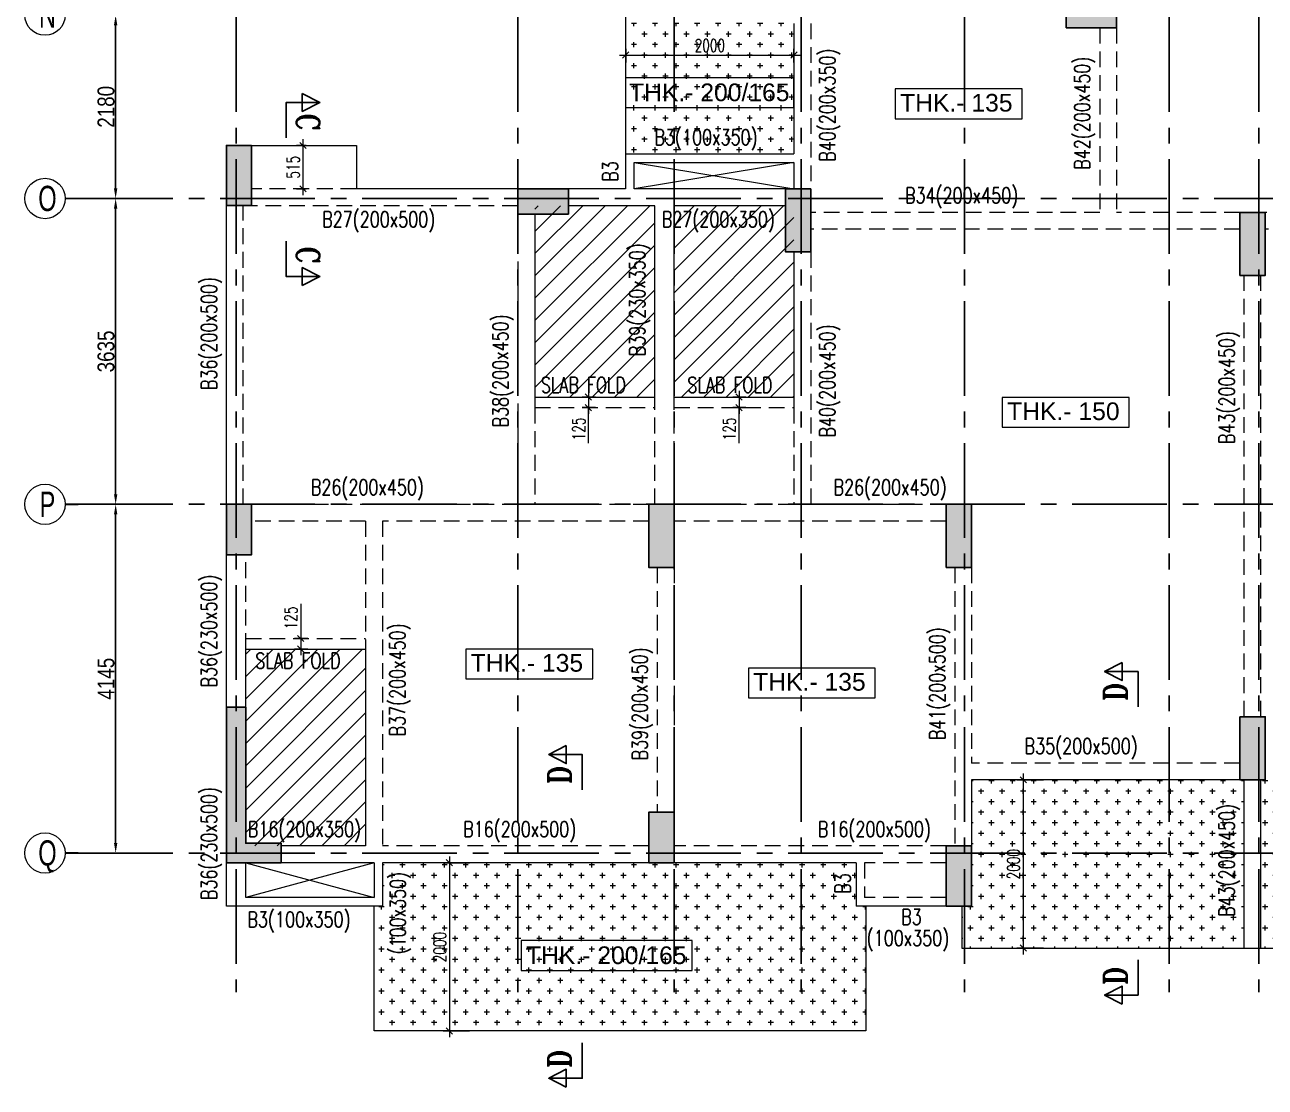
# Model space of a CAD drawing. Header units: millimetres. Extents: x 1255966 to 1543449, y 318653 to 465396.
# Drawn here: x 1363246 to 1377986, y 333424 to 346053 of the extents above; entities that cross this region are included whole.
import ezdxf
from ezdxf.enums import TextEntityAlignment as Align

# ---------------------------------------------------------------- set-up
doc = ezdxf.new("R2010")
doc.units = ezdxf.units.MM
doc.header["$LTSCALE"] = 500
doc.header["$MEASUREMENT"] = 0
doc.header["$PDMODE"] = 34
doc.linetypes.add('HIDDEN', pattern=[0.375, 0.25, -0.125])
doc.linetypes.add('Site$0$CENTER2', pattern=[1.125, 0.75, -0.125, 0.125, -0.125])
doc.layers.get('Defpoints').update_dxf_attribs({"lineweight": 0})
for name, color, linetype in [('3BEAM NO', 6, 'Continuous'), ('GRID', 7, 'Continuous'), ('GRID DIM', 7, 'Continuous'), ('S-COLUMN-HATCH', 253, 'Continuous'), ('S-FRAMING PLAN', 4, 'Continuous'), ('sec', 31, 'Continuous'), ('T BEAM N', 3, 'Continuous'), ('TEXT-20', 3, 'Continuous'), ('TOWER AREA COLUMN.', 6, 'Continuous')]:
    doc.layers.add(name, color=color, linetype=linetype)
for name, color, linetype, lineweight in [('CALL', 1, 'Continuous', 18), ('CUT OUT', 1, 'Continuous', 13), ('dim-M', 1, 'Continuous', 15), ('GRID NO.', 7, 'Continuous', 20), ('HATCH', 1, 'Continuous', 5), ('TEXT 01', 3, 'Continuous', 15), ('TOWER AREA BEAM..', 3, 'Continuous', 20), ('TOWER COL HATCH', 253, 'Continuous', 20)]:
    doc.layers.add(name, color=color, linetype=linetype, lineweight=lineweight)
doc.layers.add('STAIR', color=7, linetype='Continuous', true_color=0x3f4f7f)
doc.styles.add('2MM', font='romans.shx', dxfattribs={"width": 0.7})
doc.styles.add('ABHI', font='arial.ttf')
doc.styles.add('D50', font='arial.ttf', dxfattribs={"width": 0.8})
doc.styles.add('RT', font='romant.shx', dxfattribs={"height": 8})
doc.styles.add('S-T', font='romans.shx')
doc.dimstyles.new('INNER DIM', dxfattribs={"dimtxt": 200, "dimasz": 120, "dimexe": 25, "dimexo": 25, "dimgap": 12, "dimtad": 1, "dimdec": 0, "dimrnd": 5, "dimzin": 0, "dimdsep": 46, "dimtxsty": 'D50', "dimcen": 0.09, "dimdle": 25, "dimclrt": 6, "dimadec": 0, "dimazin": 0, "dimtfac": 1, "dimtdec": 0, "dimtofl": 0, "dimtmove": 1, "dimatfit": 3, "dimfxl": 75, "dimtolj": 1, "dimtzin": 0, "dimarcsym": 0})
doc.dimstyles.new('RAJESH', dxfattribs={"dimtxt": 200, "dimasz": 180, "dimexe": 100, "dimexo": 250, "dimgap": 50, "dimtad": 2, "dimdec": 0, "dimzin": 1, "dimdsep": 46, "dimtxsty": '2MM', "dimblk": 'OBLIQUE', "dimcen": 0, "dimdle": 100, "dimclrd": 1, "dimclre": 1, "dimclrt": 3, "dimadec": 0, "dimazin": 0, "dimtfac": 1, "dimtdec": 0, "dimtix": 1, "dimtmove": 2, "dimatfit": 3, "dimfxl": 1, "dimtolj": 1, "dimlwd": -1, "dimarcsym": 0})
pattern_1 = [(90, (-1381890.62, -304839.69), (-125, 125), [62.5, -187.5]), (180, (-1381859.37, -304808.44), (-125, -125), [62.5, -187.5])]
pattern_2 = [(45, (-1381890.62, -304839.69), (-132.582521, 132.582521), [])]

# ---------------------------------------------------------------- blocks, each defined once
blk = doc.blocks.new('A$Ca8bcdc7a')
at = {"layer": 'HATCH', "ltscale": 10}
h = blk.add_hatch(dxfattribs=at)
h.set_pattern_fill('CROSS', color=1, scale=500, angle=90)
h.set_pattern_definition(pattern_1)
h.paths.add_polyline_path([(-9505, -11460), (-11505, -11460), (-11505, -13010), (-9505, -13010)])
h = blk.add_hatch(dxfattribs=at)
h.set_pattern_fill('ANSI31', color=1, scale=1500)
h.set_pattern_definition(pattern_2)
h.paths.add_polyline_path([(-11160, -13625), (-12585, -13625), (-12585, -15900), (-11160, -15900)])
h = blk.add_hatch(dxfattribs=at)
h.set_pattern_fill('ANSI31', color=1, scale=1500)
h.set_pattern_definition(pattern_2)
h.paths.add_polyline_path([(-9505, -13625), (-10930, -13625), (-10930, -14175), (-10930, -15900), (-9505, -15900)])
h = blk.add_hatch(dxfattribs=at)
h.set_pattern_fill('ANSI31', color=1, scale=1500)
h.set_pattern_definition(pattern_2)
h.paths.add_polyline_path([(-16020, -21235), (-14595, -21235), (-14595, -18895), (-16020, -18895)])
h = blk.add_hatch(dxfattribs=at)
h.set_pattern_fill('CROSS', color=1, scale=500, angle=90)
h.set_pattern_definition(pattern_1)
h.paths.add_polyline_path([(-4155, -20450), (-4205, -20450), (-7395, -20450), (-7395, -21200), (-7395, -21950), (-7510, -21950), (-7510, -22450), (-4155, -22450)])
h = blk.add_hatch(dxfattribs=at)
h.set_pattern_fill('CROSS', color=1, scale=500, angle=90)
h.set_pattern_definition(pattern_1)
h.paths.add_polyline_path([(-715, -21235), (-715, -20450), (-3955, -20450), (-3955, -22450), (-600, -22450), (-600, -21950), (-715, -21950)])
h = blk.add_hatch(dxfattribs=at)
h.set_pattern_fill('CROSS', color=1, scale=500, angle=90)
h.set_pattern_definition(pattern_1)
h.paths.add_polyline_path([(-14395, -21435), (-14395, -21950), (-14495, -21950), (-14495, -23435), (-8650, -23435), (-8650, -21950), (-8765, -21950), (-8765, -21435), (-10930, -21435), (-11230, -21435)])
at = {"layer": 'CUT OUT', "color": 1, "ltscale": 10}
for p, q in [((-9505, -13110), (-11405, -13425)), ((-11405, -13110), (-9505, -13425)), ((-16020, -21435), (-14495, -21850)), ((-14495, -21435), (-16020, -21850))]:
    blk.add_line(p, q, dxfattribs=at)
at = {"layer": 'S-FRAMING PLAN', "color": 3, "linetype": 'ByBlock', "lineweight": 20, "ltscale": 10}
for p, q in [((-11505, -9710), (-11505, -13425)), ((-9505, -11460), (-9505, -13010)), ((-11505, -13010), (-9505, -13010)), ((-11405, -13110), (-9505, -13110)), ((-11405, -13425), (-11405, -13110)), ((-9505, -13110), (-9505, -13425)), ((-12785, -13425), (-14705, -13425)), ((-11505, -13425), (-12182, -13425)), ((-9605, -13425), (-11405, -13425)), ((-16250, -17175), (-16250, -13625)), ((-11160, -13625), (-12182, -13625)), ((-11160, -15900), (-11160, -13625)), ((-10930, -15900), (-10930, -13625)), ((-9605, -13625), (-10930, -13625)), ((-12585, -13725), (-12585, -16025)), ((-9505, -14175), (-9505, -16025)), ((-12585, -15900), (-11160, -15900)), ((-10930, -15900), (-9505, -15900)), ((-16250, -19585), (-16250, -17775)), ((-16020, -18895), (-14595, -18895)), ((-16020, -19585), (-16020, -18895)), ((-14595, -18895), (-14595, -21235)), ((-4205, -20450), (-7395, -20450)), ((-7395, -20450), (-7395, -21235)), ((-4155, -22450), (-4155, -20450)), ((-3955, -22450), (-3955, -20450)), ((-14595, -21235), (-15600, -21235)), ((-16250, -21950), (-16250, -21435)), ((-16020, -21850), (-16020, -21435)), ((-14495, -21435), (-15600, -21435)), ((-14495, -21435), (-14495, -21850)), ((-14395, -21435), (-14395, -21950)), ((-11230, -21435), (-14395, -21435)), ((-8765, -21435), (-10930, -21435)), ((-8765, -21435), (-8765, -21950)), ((-14395, -21950), (-16250, -21950)), ((-14495, -21850), (-16020, -21850)), ((-7695, -21950), (-8765, -21950))]:
    blk.add_line(p, q, dxfattribs=at)
for points in [[(-15950, -12910), (-14705, -12910), (-14705, -13425)], [(-8650, -21950), (-8650, -23435), (-14495, -23435), (-14495, -21950)], [(-7510, -21950), (-7510, -22450), (-600, -22450), (-600, -21950)]]:
    blk.add_lwpolyline(points, dxfattribs=at)
at = {"layer": 'TOWER AREA BEAM..', "color": 3, "linetype": 'HIDDEN', "ltscale": 1.5}
for p, q in [((-9305, -11460), (-9305, -13425)), ((-5870, -11510), (-5870, -13705)), ((-5670, -11510), (-5670, -13705)), ((-14705, -13425), (-15950, -13425)), ((-16050, -17175), (-16050, -13625)), ((-12785, -13625), (-15950, -13625)), ((-5870, -13705), (-9305, -13705)), ((-4205, -13705), (-5670, -13705)), ((-2480, -13705), (-3905, -13705)), ((-12785, -13725), (-12785, -17175)), ((-4205, -13905), (-9305, -13905)), ((1195, -13905), (-3905, -13905)), ((-9305, -14175), (-9305, -17175)), ((-4155, -19700), (-4155, -14455)), ((-3955, -19700), (-3955, -14455)), ((-11160, -17175), (-11160, -15900)), ((-10930, -17175), (-10930, -15900)), ((-12585, -16025), (-11160, -16025)), ((-12585, -16025), (-12585, -17175)), ((-10930, -16025), (-9505, -16025)), ((-9505, -16025), (-9505, -17175)), ((-12785, -17175), (-15950, -17175)), ((-11230, -17175), (-12585, -17175)), ((-9505, -17175), (-10930, -17175)), ((-7695, -17175), (-9305, -17175)), ((-14595, -17375), (-15950, -17375)), ((-14595, -17375), (-14595, -18895)), ((-14395, -17375), (-14395, -21235)), ((-11230, -17375), (-14395, -17375)), ((-7695, -17375), (-10930, -17375)), ((-16020, -18895), (-16020, -17775)), ((-11130, -17925), (-11130, -20835)), ((-10930, -17925), (-10930, -20835)), ((-7595, -17925), (-7595, -21235)), ((-7395, -17925), (-7395, -20250)), ((-16020, -18770), (-14595, -18770)), ((-4205, -20250), (-7395, -20250)), ((-11230, -21235), (-14395, -21235)), ((-7695, -21235), (-10930, -21235)), ((-8665, -21435), (-8665, -21850)), ((-7695, -21435), (-8665, -21435)), ((-7695, -21850), (-8665, -21850))]:
    blk.add_line(p, q, dxfattribs=at)
blk = doc.blocks.new('GRID MARK')
at = {"layer": 'GRID NO.', "const_width": 50}
blk.add_lwpolyline([(0, -541), (0, -891)], dxfattribs=at)
at = {"layer": 'GRID NO.'}
blk.add_circle((0, 0), 541, dxfattribs=at)
at = {"layer": 'GRID NO.', "style": 'D50', "width": 0.8}
blk.add_attdef('Y1', text='', height=500, dxfattribs=at).set_placement((-33, -267), align=Align.CENTER)
blk = doc.blocks.new('*D66')
at = {"layer": 'Defpoints', "color": 0, "linetype": 'Continuous', "transparency": 16777216}
for p in [(1364447, 235324), (1364325, 233144), (1364447, 233144)]:
    blk.add_point(p, dxfattribs=at)
at = {"layer": 'GRID DIM', "color": 0, "linetype": 'Continuous', "lineweight": -2, "transparency": 16777216}
for p, q in [((1364422, 235324), (1364300, 235324)), ((1364422, 233144), (1364300, 233144))]:
    blk.add_line(p, q, dxfattribs=at)
at = {"layer": 'GRID DIM', "linetype": 'Continuous', "lineweight": -2, "transparency": 16777216}
blk.add_line((1364325, 235204), (1364325, 233264), dxfattribs=at)
at = {"layer": 'GRID DIM', "linetype": 'Continuous', "transparency": 16777216}
for points in [[(1364305, 235204), (1364345, 235204), (1364325, 235324)], [(1364305, 233264), (1364345, 233264), (1364325, 233144)]]:
    blk.add_solid(points, dxfattribs=at)
at = {"layer": 'GRID DIM', "linetype": 'Continuous', "transparency": 16777216, "insert": (1364211, 234234), "char_height": 200, "attachment_point": 5, "rotation": 90, "style": 'D50'}
blk.add_mtext('\\A1;2180', dxfattribs=at)
blk = doc.blocks.new('*D67')
at = {"layer": 'Defpoints', "color": 0, "linetype": 'Continuous', "transparency": 16777216}
for p in [(1364447, 233144), (1364325, 229509), (1364447, 229509)]:
    blk.add_point(p, dxfattribs=at)
at = {"layer": 'GRID DIM', "color": 0, "linetype": 'Continuous', "lineweight": -2, "transparency": 16777216}
for p, q in [((1364422, 233144), (1364300, 233144)), ((1364422, 229509), (1364300, 229509))]:
    blk.add_line(p, q, dxfattribs=at)
at = {"layer": 'GRID DIM', "linetype": 'Continuous', "lineweight": -2, "transparency": 16777216}
blk.add_line((1364325, 233024), (1364325, 229629), dxfattribs=at)
at = {"layer": 'GRID DIM', "linetype": 'Continuous', "transparency": 16777216}
for points in [[(1364305, 233024), (1364345, 233024), (1364325, 233144)], [(1364305, 229629), (1364345, 229629), (1364325, 229509)]]:
    blk.add_solid(points, dxfattribs=at)
at = {"layer": 'GRID DIM', "linetype": 'Continuous', "transparency": 16777216, "insert": (1364211, 231326), "char_height": 200, "attachment_point": 5, "rotation": 90, "style": 'D50'}
blk.add_mtext('\\A1;3635', dxfattribs=at)
blk = doc.blocks.new('*D68')
at = {"layer": 'Defpoints', "color": 0, "linetype": 'Continuous', "transparency": 16777216}
for p in [(1364447, 229509), (1364325, 225364), (1364447, 225364)]:
    blk.add_point(p, dxfattribs=at)
at = {"layer": 'GRID DIM', "color": 0, "linetype": 'Continuous', "lineweight": -2, "transparency": 16777216}
for p, q in [((1364422, 229509), (1364300, 229509)), ((1364422, 225364), (1364300, 225364))]:
    blk.add_line(p, q, dxfattribs=at)
at = {"layer": 'GRID DIM', "linetype": 'Continuous', "lineweight": -2, "transparency": 16777216}
blk.add_line((1364325, 229389), (1364325, 225484), dxfattribs=at)
at = {"layer": 'GRID DIM', "linetype": 'Continuous', "transparency": 16777216}
for points in [[(1364305, 229389), (1364345, 229389), (1364325, 229509)], [(1364305, 225484), (1364345, 225484), (1364325, 225364)]]:
    blk.add_solid(points, dxfattribs=at)
at = {"layer": 'GRID DIM', "linetype": 'Continuous', "transparency": 16777216, "insert": (1364211, 227436), "char_height": 200, "attachment_point": 5, "rotation": 90, "style": 'D50'}
blk.add_mtext('\\A1;4145', dxfattribs=at)
blk = doc.blocks.new('_Oblique')
at = {"color": 0, "linetype": 'ByBlock', "lineweight": -2}
blk.add_line((-0.5, -0.5), (0.5, 0.5), dxfattribs=at)
blk = doc.blocks.new('*D71')
at = {"layer": 'Defpoints', "color": 0, "ltscale": 100, "transparency": 16777216}
for p in [(1370066, 341628), (1369943, 341503), (1370066, 341503)]:
    blk.add_point(p, dxfattribs=at)
at = {"layer": 'dim-M', "color": 1, "ltscale": 100, "transparency": 16777216}
for p, q in [((1369943, 341703), (1369943, 341428)), ((1369943, 341081), (1369943, 341503))]:
    blk.add_line(p, q, dxfattribs=at)
at = {"layer": 'dim-M', "color": 1, "lineweight": -2, "ltscale": 100, "transparency": 16777216}
for p, q in [((1370026, 341628), (1369868, 341628)), ((1370026, 341503), (1369868, 341503))]:
    blk.add_line(p, q, dxfattribs=at)
at = {"layer": 'dim-M', "color": 1, "ltscale": 100, "transparency": 16777216, "xscale": 75, "yscale": 75, "zscale": 75}
for p, rotation in [((1369943, 341628), 90), ((1369943, 341503), 270)]:
    blk.add_blockref('_Oblique', p, dxfattribs=dict(at, rotation=rotation))
at = {"layer": 'dim-M', "color": 3, "ltscale": 100, "transparency": 16777216, "insert": (1369828, 341249), "char_height": 150, "attachment_point": 5, "rotation": 90, "style": '2MM'}
blk.add_mtext('\\A1;125', dxfattribs=at)
blk = doc.blocks.new('*D72')
at = {"layer": 'Defpoints', "color": 0, "ltscale": 100, "transparency": 16777216}
for p in [(1371855, 341628), (1371733, 341503), (1371855, 341503)]:
    blk.add_point(p, dxfattribs=at)
at = {"layer": 'dim-M', "color": 1, "ltscale": 100, "transparency": 16777216}
for p, q in [((1371733, 341703), (1371733, 341428)), ((1371733, 341081), (1371733, 341503))]:
    blk.add_line(p, q, dxfattribs=at)
at = {"layer": 'dim-M', "color": 1, "lineweight": -2, "ltscale": 100, "transparency": 16777216}
for p, q in [((1371815, 341628), (1371658, 341628)), ((1371815, 341503), (1371658, 341503))]:
    blk.add_line(p, q, dxfattribs=at)
at = {"layer": 'dim-M', "color": 1, "ltscale": 100, "transparency": 16777216, "xscale": 75, "yscale": 75, "zscale": 75}
for p, rotation in [((1371733, 341628), 90), ((1371733, 341503), 270)]:
    blk.add_blockref('_Oblique', p, dxfattribs=dict(at, rotation=rotation))
at = {"layer": 'dim-M', "color": 3, "ltscale": 100, "transparency": 16777216, "insert": (1371618, 341249), "char_height": 150, "attachment_point": 5, "rotation": 90, "style": '2MM'}
blk.add_mtext('\\A1;125', dxfattribs=at)
blk = doc.blocks.new('*D76')
at = {"layer": 'Defpoints', "color": 0, "ltscale": 100, "transparency": 16777216}
for p in [(1366647, 338758), (1366524, 338633), (1366647, 338633)]:
    blk.add_point(p, dxfattribs=at)
at = {"layer": 'dim-M', "color": 1, "ltscale": 100, "transparency": 16777216}
for p, q in [((1366524, 339171), (1366524, 338758)), ((1366524, 338833), (1366524, 338558))]:
    blk.add_line(p, q, dxfattribs=at)
at = {"layer": 'dim-M', "color": 1, "lineweight": -2, "ltscale": 100, "transparency": 16777216}
for p, q in [((1366607, 338758), (1366449, 338758)), ((1366607, 338633), (1366449, 338633))]:
    blk.add_line(p, q, dxfattribs=at)
at = {"layer": 'dim-M', "color": 1, "ltscale": 100, "transparency": 16777216, "xscale": 75, "yscale": 75, "zscale": 75}
for p, rotation in [((1366524, 338758), 90), ((1366524, 338633), 270)]:
    blk.add_blockref('_Oblique', p, dxfattribs=dict(at, rotation=rotation))
at = {"layer": 'dim-M', "color": 3, "ltscale": 100, "transparency": 16777216, "insert": (1366409, 339003), "char_height": 150, "attachment_point": 5, "rotation": 90, "style": '2MM'}
blk.add_mtext('\\A1;125', dxfattribs=at)
blk = doc.blocks.new('3tgra')
at = {"layer": 'TOWER COL HATCH'}
h = blk.add_hatch(color=253, dxfattribs=at)
h.dxf.hatch_style = 1
h.paths.add_polyline_path([(1375620, 74632), (1375620, 74932), (1376220, 74932), (1376220, 74632)])
h = blk.add_hatch(color=253, dxfattribs=at)
h.dxf.hatch_style = 1
h.paths.add_polyline_path([(1365941, 73232), (1365641, 73232), (1365641, 72517), (1365941, 72517)])
h = blk.add_hatch(color=253, dxfattribs=at)
h.dxf.hatch_style = 1
h.paths.add_polyline_path([(1369706, 72417), (1369706, 72717), (1369106, 72717), (1369106, 72417)])
h = blk.add_hatch(color=253, dxfattribs=at)
h.dxf.hatch_style = 1
h.paths.add_polyline_path([(1372586, 72717), (1372286, 72717), (1372286, 71967), (1372586, 71967)])
h = blk.add_hatch(color=253, dxfattribs=at)
h.dxf.hatch_style = 1
h.paths.add_polyline_path([(1377686, 72437), (1377986, 72437), (1377986, 71687), (1377686, 71687)])
h = blk.add_hatch(color=253, dxfattribs=at)
h.dxf.hatch_style = 1
h.paths.add_polyline_path([(1365941, 68967), (1365641, 68967), (1365641, 68367), (1365941, 68367)])
h = blk.add_hatch(color=253, dxfattribs=at)
h.dxf.hatch_style = 1
h.paths.add_polyline_path([(1370961, 68967), (1370661, 68967), (1370661, 68217), (1370961, 68217)])
h = blk.add_hatch(color=253, dxfattribs=at)
h.dxf.hatch_style = 1
h.paths.add_polyline_path([(1374496, 68967), (1374196, 68967), (1374196, 68217), (1374496, 68217)])
h = blk.add_hatch(color=253, dxfattribs=at)
h.dxf.hatch_style = 1
h.paths.add_polyline_path([(1365641, 66557), (1365641, 64707), (1366291, 64707), (1366291, 64937), (1365871, 64937), (1365871, 66557)])
h = blk.add_hatch(color=253, dxfattribs=at)
h.dxf.hatch_style = 1
h.paths.add_polyline_path([(1377686, 66442), (1377986, 66442), (1377986, 65692), (1377686, 65692)])
h = blk.add_hatch(color=253, dxfattribs=at)
h.dxf.hatch_style = 1
h.paths.add_polyline_path([(1370961, 65307), (1370661, 65307), (1370661, 64707), (1370961, 64707)])
h = blk.add_hatch(color=253, dxfattribs=at)
h.dxf.hatch_style = 1
h.paths.add_polyline_path([(1374496, 64907), (1374196, 64907), (1374196, 64192), (1374496, 64192)])
at = {"layer": 'TOWER AREA COLUMN.', "color": 4}
for points in [[(1375620, 74632), (1375620, 74932), (1376220, 74932), (1376220, 74632)], [(1365941, 73232), (1365641, 73232), (1365641, 72517), (1365941, 72517)], [(1369706, 72417), (1369706, 72717), (1369106, 72717), (1369106, 72417)], [(1372586, 72717), (1372286, 72717), (1372286, 71967), (1372586, 71967)], [(1377686, 72437), (1377986, 72437), (1377986, 71687), (1377686, 71687)], [(1365941, 68967), (1365641, 68967), (1365641, 68367), (1365941, 68367)], [(1370961, 68967), (1370661, 68967), (1370661, 68217), (1370961, 68217)], [(1374496, 68967), (1374196, 68967), (1374196, 68217), (1374496, 68217)], [(1377686, 66442), (1377986, 66442), (1377986, 65692), (1377686, 65692)], [(1370961, 65307), (1370661, 65307), (1370661, 64707), (1370961, 64707)], [(1374496, 64907), (1374196, 64907), (1374196, 64192), (1374496, 64192)]]:
    blk.add_lwpolyline(points, close=True, dxfattribs=at)
blk.add_lwpolyline([(1365641, 66557), (1365641, 64707), (1366291, 64707), (1366291, 64937), (1365871, 64937), (1365871, 66557), (1365641, 66557)], dxfattribs=at)
blk = doc.blocks.new('*D501')
at = {"layer": 'Defpoints', "color": 0, "ltscale": 100, "transparency": 16777216}
for p in [(1372386, 345693), (1370386, 345564), (1372386, 345564)]:
    blk.add_point(p, dxfattribs=at)
at = {"layer": 'dim-M', "color": 1, "ltscale": 100, "transparency": 16777216}
blk.add_line((1370311, 345693), (1372461, 345693), dxfattribs=at)
at = {"layer": 'dim-M', "color": 1, "lineweight": -2, "ltscale": 100, "transparency": 16777216}
for p, q in [((1370386, 345604), (1370386, 345768)), ((1372386, 345604), (1372386, 345768))]:
    blk.add_line(p, q, dxfattribs=at)
at = {"layer": 'dim-M', "color": 1, "ltscale": 100, "transparency": 16777216, "xscale": 75, "yscale": 75, "zscale": 75, "rotation": 180}
blk.add_blockref('_Oblique', (1370386, 345693), dxfattribs=at)
at = {"layer": 'dim-M', "color": 1, "ltscale": 100, "transparency": 16777216, "xscale": 75, "yscale": 75, "zscale": 75}
blk.add_blockref('_Oblique', (1372386, 345693), dxfattribs=at)
at = {"layer": 'dim-M', "color": 3, "ltscale": 100, "transparency": 16777216, "insert": (1371386, 345808), "char_height": 150, "attachment_point": 5, "style": '2MM'}
blk.add_mtext('\\A1;2000', dxfattribs=at)
blk = doc.blocks.new('*D506')
at = {"layer": 'Defpoints', "color": 0, "ltscale": 100, "transparency": 16777216}
for p in [(1366629, 344618), (1366550, 344103), (1366629, 344103)]:
    blk.add_point(p, dxfattribs=at)
at = {"layer": 'dim-M', "color": 1, "ltscale": 100, "transparency": 16777216}
blk.add_line((1366550, 344693), (1366550, 344028), dxfattribs=at)
at = {"layer": 'dim-M', "color": 1, "lineweight": -2, "ltscale": 100, "transparency": 16777216}
for p, q in [((1366589, 344618), (1366475, 344618)), ((1366589, 344103), (1366475, 344103))]:
    blk.add_line(p, q, dxfattribs=at)
at = {"layer": 'dim-M', "color": 1, "ltscale": 100, "transparency": 16777216, "xscale": 75, "yscale": 75, "zscale": 75}
for p, rotation in [((1366550, 344618), 90), ((1366550, 344103), 270)]:
    blk.add_blockref('_Oblique', p, dxfattribs=dict(at, rotation=rotation))
at = {"layer": 'dim-M', "color": 3, "ltscale": 100, "transparency": 16777216, "insert": (1366435, 344360), "char_height": 150, "attachment_point": 5, "rotation": 90, "style": '2MM'}
blk.add_mtext('\\A1;515', dxfattribs=at)
blk = doc.blocks.new('*D532')
at = {"layer": 'Defpoints', "color": 0, "ltscale": 100, "transparency": 16777216}
for p in [(1375391, 337078), (1375111, 335078), (1375391, 335078)]:
    blk.add_point(p, dxfattribs=at)
at = {"layer": 'dim-M', "color": 1, "ltscale": 100, "transparency": 16777216}
blk.add_line((1375111, 337153), (1375111, 335003), dxfattribs=at)
at = {"layer": 'dim-M', "color": 1, "lineweight": -2, "ltscale": 100, "transparency": 16777216}
for p, q in [((1375351, 337078), (1375036, 337078)), ((1375351, 335078), (1375036, 335078))]:
    blk.add_line(p, q, dxfattribs=at)
at = {"layer": 'dim-M', "color": 1, "ltscale": 100, "transparency": 16777216, "xscale": 75, "yscale": 75, "zscale": 75}
for p, rotation in [((1375111, 337078), 90), ((1375111, 335078), 270)]:
    blk.add_blockref('_Oblique', p, dxfattribs=dict(at, rotation=rotation))
at = {"layer": 'dim-M', "color": 3, "ltscale": 100, "transparency": 16777216, "insert": (1374996, 336075), "char_height": 150, "attachment_point": 5, "rotation": 90, "style": '2MM'}
blk.add_mtext('\\A1;2000', dxfattribs=at)
blk = doc.blocks.new('*D533')
at = {"layer": 'Defpoints', "color": 0, "ltscale": 100, "transparency": 16777216}
for p in [(1368572, 336093), (1368292, 334093), (1368572, 334093)]:
    blk.add_point(p, dxfattribs=at)
at = {"layer": 'dim-M', "color": 1, "lineweight": -2, "ltscale": 100, "transparency": 16777216}
for p, q in [((1368532, 336093), (1368217, 336093)), ((1368532, 334093), (1368217, 334093))]:
    blk.add_line(p, q, dxfattribs=at)
at = {"layer": 'dim-M', "color": 1, "ltscale": 100, "transparency": 16777216}
blk.add_line((1368292, 336168), (1368292, 334018), dxfattribs=at)
at = {"layer": 'dim-M', "color": 1, "ltscale": 100, "transparency": 16777216, "xscale": 75, "yscale": 75, "zscale": 75}
for p, rotation in [((1368292, 336093), 90), ((1368292, 334093), 270)]:
    blk.add_blockref('_Oblique', p, dxfattribs=dict(at, rotation=rotation))
at = {"layer": 'dim-M', "color": 3, "ltscale": 100, "transparency": 16777216, "insert": (1368177, 335090), "char_height": 150, "attachment_point": 5, "rotation": 90, "style": '2MM'}
blk.add_mtext('\\A1;2000', dxfattribs=at)
blk = doc.blocks.new('A$C23cda4c2')
at = {"layer": 'CALL', "color": 7, "linetype": 'Continuous', "ltscale": 10}
blk.add_lwpolyline([(754, 0), (-754, 0), (-754, -355), (754, -355)], close=True, dxfattribs=at)
at = {"layer": 'TEXT 01', "color": 2, "linetype": 'Continuous', "style": 'ABHI'}
blk.add_text('THK.- 135', height=210, dxfattribs=at).set_placement((-697, -269, -4))
blk = doc.blocks.new('EEE')
at = {"layer": 'GRID', "color": 16, "linetype": 'Site$0$CENTER2', "ltscale": 3}
for points in [[(1365755.6, 258923.2), (1365755.6, 223711.9)], [(1369105.6, 258923.2), (1369105.6, 223711.9)], [(1370960.6, 258923.2), (1370960.6, 223711.9)], [(1372470.6, 258923.2), (1372470.6, 223711.9)], [(1374410.6, 258923.2), (1374410.6, 223711.9)], [(1376845.6, 258923.2), (1376845.6, 223711.9)], [(1377910.6, 258923.2), (1377910.6, 223711.9)], [(1363880.9, 233143.8), (1442964.5, 233143.8)], [(1363880.9, 229508.8), (1442964.5, 229508.8)], [(1363880.9, 225363.8), (1442964.5, 225363.8)]]:
    blk.add_lwpolyline(points, dxfattribs=at)
at = {"layer": 'GRID NO.'}
ref = blk.add_blockref('GRID MARK', (1363485.6, 235324.1), dxfattribs=dict(at, xscale=0.443520000003279, yscale=0.443520000003279, zscale=0.443520000003279, rotation=90))
ref.add_attrib('Y1', 'N', dxfattribs={"height": 300, "style": 'D50', "width": 0.669886}).set_placement((1363514.6, 235325.1), align=Align.MIDDLE_CENTER)
ref = blk.add_blockref('GRID MARK', (1363485.6, 233143.8), dxfattribs=dict(at, xscale=0.443520000003279, yscale=0.443520000003279, zscale=0.443520000003279, rotation=90))
ref.add_attrib('Y1', 'O', dxfattribs={"height": 300, "style": 'D50', "width": 0.669886}).set_placement((1363514.6, 233144.9), align=Align.MIDDLE_CENTER)
ref = blk.add_blockref('GRID MARK', (1363485.6, 229508.8), dxfattribs=dict(at, xscale=0.443520000003279, yscale=0.443520000003279, zscale=0.443520000003279, rotation=90))
ref.add_attrib('Y1', 'P', dxfattribs={"height": 300, "style": 'D50', "width": 0.669886}).set_placement((1363514.6, 229509.9), align=Align.MIDDLE_CENTER)
ref = blk.add_blockref('GRID MARK', (1363485.6, 225363.8), dxfattribs=dict(at, xscale=0.443520000003279, yscale=0.443520000003279, zscale=0.443520000003279, rotation=90))
ref.add_attrib('Y1', 'Q', dxfattribs={"height": 300, "style": 'D50', "width": 0.669886}).set_placement((1363514.6, 225364.9), align=Align.MIDDLE_CENTER)
at = {"layer": 'GRID DIM', "color": 0, "linetype": 'Continuous'}
for base, p1, p2, picture, middle in [((1364325, 233143.8), (1364447.2, 235324.1), (1364447.2, 233143.8), '*D66', (1364210.9, 234233.9)), ((1364325, 229508.8), (1364447.2, 233143.8), (1364447.2, 229508.8), '*D67', (1364210.8, 231326.3)), ((1364325, 225363.8), (1364447.2, 229508.8), (1364447.2, 225363.8), '*D68', (1364210.9, 227436.3))]:
    dim = blk.add_linear_dim(base=base, p1=p1, p2=p2, angle=90, dimstyle='INNER DIM', override={"dimclrd": 256, "dimclrt": 256}, dxfattribs=at)
    dim.commit()
    dim.dimension.update_dxf_attribs({"geometry": picture, "text_midpoint": middle})

msp = doc.modelspace()

# ---------------------------------------------------------------- linework, layer by layer
at = {"layer": 'CALL', "color": 7, "linetype": 'Continuous', "ltscale": 10}
for points in [[(1372385.5, 345424), (1370385.6, 345424), (1370385.6, 345068.6), (1372385.5, 345068.6)], [(1371174.3, 335167.1), (1369144.2, 335167.1), (1369144.2, 334811.7), (1371174.3, 334811.7)]]:
    msp.add_lwpolyline(points, close=True, dxfattribs=at)
at = {"layer": 'CALL', "color": 7, "linetype": 'Continuous', "ltscale": 10, "elevation": -0.2}
msp.add_lwpolyline([(1376369.9, 341623.6), (1374861.8, 341623.6), (1374861.8, 341268.2), (1376369.9, 341268.2)], close=True, dxfattribs=at)
at = {"layer": 'sec', "color": 4}
for points in [[(1366542.9, 345237.6), (1366542.9, 345023.3), (1366751.6, 345130.4), (1366542.9, 345237.6)], [(1366751.6, 345130.4), (1366352.7, 345130.4), (1366352.7, 344710.4)], [(1366751.6, 343060.2), (1366352.7, 343060.2), (1366352.7, 343480.2)], [(1366542.9, 342953), (1366542.9, 343167.3), (1366751.6, 343060.2), (1366542.9, 342953)], [(1376285, 338471.8), (1376285, 338257.5), (1376076.3, 338364.7), (1376285, 338471.8)], [(1376076.3, 338364.7), (1376475.2, 338364.7), (1376475.2, 337944.6)], [(1369680, 337484.6), (1369680, 337270.3), (1369471.3, 337377.5), (1369680, 337484.6)], [(1369471.3, 337377.5), (1369870.2, 337377.5), (1369870.2, 336957.5)], [(1376076.3, 334518.8), (1376475.2, 334518.8), (1376475.2, 334938.8)], [(1376285, 334411.6), (1376285, 334625.9), (1376076.3, 334518.8), (1376285, 334411.6)], [(1369471.3, 333531.6), (1369870.2, 333531.6), (1369870.2, 333951.6)], [(1369680, 333424.4), (1369680, 333638.7), (1369471.3, 333531.6), (1369680, 333424.4)]]:
    msp.add_lwpolyline(points, dxfattribs=at)

# ---------------------------------------------------------------- block references
at = {"layer": 'CUT OUT', "color": 4}
msp.add_blockref('3tgra', (0, 271386.2), dxfattribs=at)
at = {"layer": 'GRID', "color": 4}
msp.add_blockref('EEE', (0, 110844.1), dxfattribs=at)
at = {"layer": 'S-COLUMN-HATCH', "color": 4, "ltscale": 10}
msp.add_blockref('A$Ca8bcdc7a', (1381890.6, 357527.7), dxfattribs=at)
at = {"layer": 'STAIR', "color": 4, "ltscale": 10}
for p in [(1374343.8, 345290.3), (1369240.7, 338632.6), (1372598.1, 338407)]:
    msp.add_blockref('A$C23cda4c2', p, dxfattribs=at)

# ---------------------------------------------------------------- texts
at = {"layer": '3BEAM NO', "color": 4, "lineweight": 0, "style": 'S-T', "width": 0.75}
for p in [(1369378.8, 341679.3, 2.2), (1371119.2, 341679.3, 2.2), (1365986.4, 338401.1, 2.2)]:
    msp.add_text('SLAB FOLD', height=185, dxfattribs=at).set_placement(p)
at = {"layer": 'T BEAM N', "color": 7, "lineweight": 0, "style": 'S-T', "width": 0.75}
for s, p in [('B40(200x350)', (1372874.8, 344425.3)), ('B42(200x450)', (1375903.1, 344330)), ('B3', (1370294.5, 344187.1)), ('B39(230x350)', (1370616.4, 342111.9)), ('B36(200x500)', (1365526.4, 341710)), ('B38(200x450)', (1368991.4, 341266.1)), ('B40(200x450)', (1372873.7, 341146.9)), ('B43(200x450)', (1377621.4, 341068.3)), ('B36(230x500)', (1365526.4, 338173.9)), ('B37(200x450)', (1367766, 337594.3)), ('B41(200x500)', (1374181.4, 337547.8)), ('B39(200x450)', (1370646.4, 337308.4)), ('B36(230x500)', (1365526.4, 335648.1)), ('B43(200x450)', (1377621.4, 335448.5)), ('(100x350)', (1367770.3, 335002.7)), ('B3', (1373057.2, 335722.9))]:
    msp.add_text(s, height=185, rotation=90, dxfattribs=at).set_placement(p)
for s, p in [('B3(100x350)', (1370728.2, 344623.5)), ('B34(200x450)', (1373706.5, 343933.5)), ('B27(200x500)', (1366779.6, 343647.9)), ('B27(200x350)', (1370816.1, 343647.9)), ('B26(200x450)', (1366645.4, 340463.5)), ('B26(200x450)', (1372856.7, 340463.5)), ('B35(200x500)', (1375127.2, 337386.4)), ('B16(200x350)', (1365897, 336399.5)), ('B16(200x500)', (1368455.4, 336399.5)), ('B16(200x500)', (1372670.2, 336399.5)), ('B3(100x350)', (1365891.6, 335325.7)), ('B3', (1373660.7, 335356.1)), ('(100x350)', (1373250.4, 335103.6))]:
    msp.add_text(s, height=185, dxfattribs=at).set_placement(p)
at = {"layer": 'TEXT 01', "color": 2, "linetype": 'Continuous', "style": 'ABHI'}
for s, p in [('THK.- 200/165', (1370425.4, 345144.9, -4.5)), ('THK.- 150', (1374918.9, 341354.3, -4.7)), ('THK.- 200/165', (1369201.4, 334888, -4.5))]:
    msp.add_text(s, height=210, dxfattribs=at).set_placement(p)
at = {"layer": 'TEXT-20', "color": 4, "lineweight": 20, "ltscale": 0.2, "style": 'RT', "width": 0.85}
for s, rotation, p in [('C', 270, (1366475.4, 345001.2)), ('C', 270, (1366475.4, 343420.7)), ('D', 90, (1376341.2, 338013.4)), ('D', 90, (1369736.2, 337026.3)), ('D', 90, (1376341.2, 334639)), ('D', 90, (1369736.2, 333651.8))]:
    msp.add_text(s, height=272.2, rotation=rotation, dxfattribs=at).set_placement(p)

# ---------------------------------------------------------------- dimensions: what is measured, and where the dimension line sits
at = {"layer": 'dim-M', "ltscale": 100}
dim = msp.add_linear_dim(base=(1372385.6, 345693.1), p1=(1370385.6, 345564), p2=(1372385.6, 345564), dimstyle='RAJESH', override={"dimtxt": 150, "dimasz": 75, "dimexe": 75, "dimexo": 40, "dimgap": 40, "dimdle": 75, "dimtmove": 1}, dxfattribs=at)
dim.commit()
dim.dimension.update_dxf_attribs({"geometry": '*D501', "text_midpoint": (1371385.6, 345808.1)})
dim = msp.add_linear_dim(base=(1366550.2, 344102.9), p1=(1366629, 344617.9), p2=(1366629, 344102.9), angle=90, dimstyle='RAJESH', override={"dimtxt": 150, "dimasz": 75, "dimexe": 75, "dimexo": 40, "dimgap": 40, "dimdle": 75, "dimtmove": 1}, dxfattribs=at)
dim.commit()
dim.dimension.update_dxf_attribs({"geometry": '*D506', "text_midpoint": (1366435.2, 344360.4)})
for base, p1, p2, picture, middle in [((1369943.4, 341503), (1370065.7, 341628), (1370065.7, 341503), '*D71', (1369985.9, 341248.5)), ((1371733.1, 341503), (1371855.3, 341628), (1371855.3, 341503), '*D72', (1371775.5, 341248.5)), ((1366524.5, 338632.9), (1366646.7, 338757.9), (1366646.7, 338632.9), '*D76', (1366647.7, 339003.4)), ((1375110.7, 335077.9), (1375390.6, 337077.9), (1375390.6, 335077.9), '*D532', (1375110.7, 336075.4)), ((1368292, 334092.9), (1368571.9, 336092.9), (1368571.9, 334092.9), '*D533', (1368292, 335090.4))]:
    dim = msp.add_linear_dim(base=base, p1=p1, p2=p2, angle=90, dimstyle='RAJESH', override={"dimtxt": 150, "dimasz": 75, "dimexe": 75, "dimexo": 40, "dimgap": 40, "dimdle": 75, "dimtmove": 1}, dxfattribs=at)
    dim.commit()
    dim.dimension.update_dxf_attribs({"geometry": picture, "text_midpoint": middle, "dimtype": 160})

doc.saveas('drawing.dxf')
